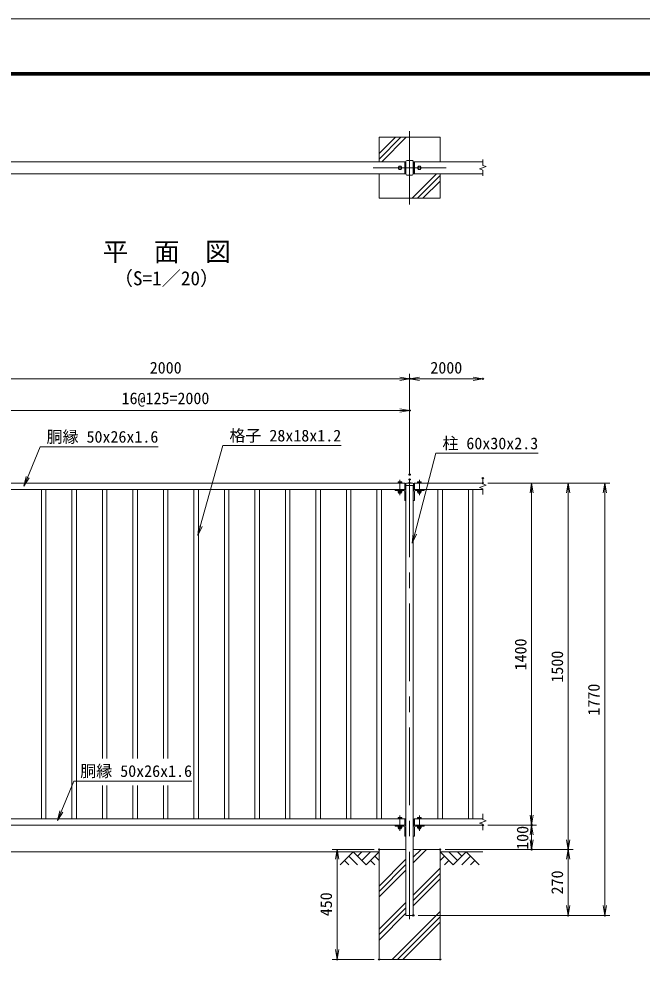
# Model space of a CAD drawing. Units: millimetres, scale not verified. Extents: x -4200 to 4200, y -2970 to 2970.
# Drawn here: x -2747 to -192, y -892 to 2970 of the extents above; entities that cross this region are included whole.
import ezdxf
from ezdxf.enums import TextEntityAlignment as Align

# ---------------------------------------------------------------- set-up
doc = ezdxf.new("R2010")
doc.units = ezdxf.units.MM
doc.header["$LTSCALE"] = 10
doc.header["$PDMODE"] = 32
doc.header["$PDSIZE"] = 5
doc.linetypes.add('USER1', pattern=[50.8, 31.75, -6.35, 6.35, -6.35])
for name, color, linetype, lineweight in [('0-0_D-BGD', 7, 'Continuous', 18), ('0-1_D-STR4', 7, 'Continuous', 18), ('0-2_D-DCR-HCH', 7, 'Continuous', 13), ('0-3_D-BMK', 2, 'USER1', 13), ('0-4_D-STR1', 1, 'Continuous', 18), ('0-5_D-TTL-TXT', 7, 'Continuous', 18), ('0-6_D-STR-DIM', 7, 'Continuous', 13), ('0-7_0', 7, 'Continuous', 18), ('0-9_D-STR3', 3, 'Continuous', 13), ('0-A_D-STR-TXT', 7, 'Continuous', 13), ('0-B_D-TTL', 7, 'Continuous', 18)]:
    doc.layers.add(name, color=color, linetype=linetype, lineweight=lineweight)
doc.layers.add('0-8_Defpoints', color=253, linetype='Continuous')
doc.styles.add('ＭＳ ゴシック', font='')
doc.styles.get('ＭＳ ゴシック').set_extended_font_data('MS Gothic')

# ---------------------------------------------------------------- blocks, each defined once
blk = doc.blocks.new('_Open')
at = {"layer": '0-7_0'}
blk.add_line((-10, 1.667), (0, 0), dxfattribs=at)
blk.add_lwpolyline([(-10, -1.667), (0, 0), (-10, 0)], dxfattribs=at)

msp = doc.modelspace()

# ---------------------------------------------------------------- linework, layer by layer
at = {"layer": '0-0_D-BGD'}
for p, q in [((-1269.71, -440.9), (-3019.71, -440.9)), ((-1019.71, -440.9), (-844.71, -440.9))]:
    msp.add_line(p, q, dxfattribs=at)
at = {"layer": '0-1_D-STR4'}
for p, q in [((-1019.71, 2385.37), (-1019.71, 2485.37)), ((-1269.71, 2335.37), (-1269.71, 2235.37)), ((-1269.71, -430.9), (-1269.71, -880.9)), ((-1159.71, -430.9), (-1269.71, -430.9)), ((-1019.71, -430.9), (-1129.71, -430.9)), ((-1019.71, -430.9), (-1019.71, -880.9)), ((-1019.71, -880.9), (-1269.71, -880.9))]:
    msp.add_line(p, q, dxfattribs=at)
for points in [[(-1019.71, 2485.37), (-1269.71, 2485.37), (-1269.71, 2385.37)], [(-1269.71, 2235.37), (-1019.71, 2235.37), (-1019.71, 2335.37)]]:
    msp.add_lwpolyline(points, dxfattribs=at)
at = {"layer": '0-2_D-DCR-HCH'}
for p, q in [((-1269.71, 2396.34), (-1180.68, 2485.37)), ((-1269.71, 2418.43), (-1202.78, 2485.37)), ((-1258.58, 2385.37), (-1158.58, 2485.37)), ((-1034.71, 2335.37), (-1134.71, 2235.37)), ((-1019.71, 2328.27), (-1112.61, 2235.37)), ((-1019.71, 2306.17), (-1090.52, 2235.37)), ((-1376.13, -440.9), (-1429.35, -494.11)), ((-1393.87, -458.64), (-1358.23, -494.11)), ((-1376.13, -440.9), (-1322.92, -494.11)), ((-1358.4, -458.64), (-1340.66, -440.9)), ((-1340.66, -476.38), (-1305.18, -440.9)), ((-1322.92, -494.11), (-1269.71, -440.9)), ((-1287.45, -458.64), (-1269.71, -476.3)), ((-1129.71, -484.92), (-1075.69, -430.9)), ((-1129.71, -462.82), (-1097.79, -430.9)), ((-966.5, -494.11), (-1019.71, -440.9)), ((-1001.97, -458.64), (-1019.71, -476.3)), ((-948.76, -476.38), (-984.24, -440.9)), ((-913.29, -440.9), (-966.5, -494.11)), ((-930.93, -458.73), (-948.76, -440.9)), ((-895.55, -458.64), (-931.19, -494.11)), ((-913.29, -440.9), (-860.07, -494.11)), ((-1411.61, -476.38), (-1393.79, -494.11)), ((-1305.18, -476.38), (-1287.37, -494.11)), ((-1269.71, -580.73), (-1159.71, -470.73)), ((-1269.71, -602.82), (-1159.71, -492.82)), ((-984.24, -476.38), (-1002.05, -494.11)), ((-877.81, -476.38), (-895.63, -494.11)), ((-1269.71, -624.92), (-1159.71, -514.92)), ((-1129.71, -617.5), (-1019.71, -507.5)), ((-1129.71, -639.6), (-1019.71, -529.6)), ((-1129.71, -661.7), (-1019.71, -551.7)), ((-1269.71, -757.5), (-1159.71, -647.5)), ((-1269.71, -779.6), (-1159.71, -669.6)), ((-1269.71, -801.7), (-1159.71, -691.7)), ((-1216.33, -880.9), (-1019.71, -684.28)), ((-1194.24, -880.9), (-1019.71, -706.38)), ((-1172.14, -880.9), (-1019.71, -728.47))]:
    msp.add_line(p, q, dxfattribs=at)
at = {"layer": '0-3_D-BMK'}
for p, q in [((-1144.71, 2210.37), (-1144.71, 2510.37)), ((-994.71, 2360.37), (-1294.71, 2360.37)), ((-1184.71, 1082.45), (-1184.71, 1019.75)), ((-1144.71, 1084.1), (-1144.71, -715.9)), ((-1104.71, 1082.45), (-1104.71, 1019.75)), ((-1184.71, -291.55), (-1184.71, -354.25)), ((-1104.71, -291.55), (-1104.71, -354.25))]:
    msp.add_line(p, q, dxfattribs=at)
at = {"layer": '0-4_D-STR1'}
for p, q in [((-1164.71, 2385.37), (-3124.71, 2385.37)), ((-1164.71, 2335.37), (-1164.71, 2385.37)), ((-1164.21, 2385.12), (-1164.71, 2385.12)), ((-1162.71, 2383.62), (-1162.71, 2337.12)), ((-1162.71, 2380.79), (-1159.71, 2380.79)), ((-1159.71, 2385.77), (-1159.71, 2334.97)), ((-1155.11, 2390.37), (-1134.31, 2390.37)), ((-1129.71, 2334.97), (-1129.71, 2385.77)), ((-1126.71, 2380.79), (-1129.71, 2380.79)), ((-1126.71, 2383.62), (-1126.71, 2337.12)), ((-1125.21, 2385.12), (-1124.71, 2385.12)), ((-844.71, 2385.37), (-1124.71, 2385.37)), ((-1124.71, 2335.37), (-1124.71, 2385.37)), ((-1164.71, 2335.37), (-3124.71, 2335.37)), ((-1164.21, 2335.62), (-1164.71, 2335.62)), ((-1162.71, 2340.79), (-1159.71, 2340.79)), ((-1155.11, 2330.37), (-1134.31, 2330.37)), ((-1126.71, 2340.79), (-1129.71, 2340.79)), ((-1125.21, 2335.62), (-1124.71, 2335.62)), ((-844.71, 2335.37), (-1124.71, 2335.37)), ((-3124.71, 1069.1), (-1164.71, 1069.1)), ((-3124.71, 1043.1), (-1164.71, 1043.1)), ((-2653.71, 1043.1), (-2653.71, -304.9)), ((-2635.71, 1043.1), (-2635.71, -304.9)), ((-2528.71, 1043.1), (-2528.71, -304.9)), ((-2510.71, 1043.1), (-2510.71, -304.9)), ((-2403.71, 1043.1), (-2403.71, -58.81)), ((-2385.71, 1043.1), (-2385.71, -58.81)), ((-2278.71, 1043.1), (-2278.71, -58.81)), ((-2260.71, 1043.1), (-2260.71, -58.81)), ((-2153.71, 1043.1), (-2153.71, -58.81)), ((-2135.71, 1043.1), (-2135.71, -58.81)), ((-2028.71, 1043.1), (-2028.71, -304.9)), ((-2010.71, 1043.1), (-2010.71, -304.9)), ((-1903.71, 1043.1), (-1903.71, -304.9)), ((-1885.71, 1043.1), (-1885.71, -304.9)), ((-1778.71, 1043.1), (-1778.71, -304.9)), ((-1760.71, 1043.1), (-1760.71, -304.9)), ((-1653.71, 1043.1), (-1653.71, -304.9)), ((-1635.71, 1043.1), (-1635.71, -304.9)), ((-1528.71, 1043.1), (-1528.71, -304.9)), ((-1510.71, 1043.1), (-1510.71, -304.9)), ((-1403.71, 1043.1), (-1403.71, -304.9)), ((-1385.71, 1043.1), (-1385.71, -304.9)), ((-1278.71, 1043.1), (-1278.71, -304.9)), ((-1260.71, 1043.1), (-1260.71, -304.9)), ((-1204.71, 1043.1), (-1204.71, 1038.6)), ((-1204.71, 1043.1), (-1168.71, 1043.1)), ((-1164.71, 1069.1), (-1164.71, 1043.1)), ((-1164.21, 1068.85), (-1164.71, 1068.85)), ((-1164.21, 1043.35), (-1164.71, 1043.35)), ((-1162.71, 1044.85), (-1162.71, 1067.35)), ((-1160.96, 1066.1), (-1160.96, 1059.1)), ((-1160.96, 1059.1), (-1128.46, 1059.1)), ((-1159.71, 1059.1), (-1159.71, -700.9)), ((-1144.71, 1072.1), (-1157.96, 1069.1)), ((-1157.96, 1069.1), (-1131.46, 1069.1)), ((-1144.71, 1072.1), (-1131.46, 1069.1)), ((-1129.71, -700.9), (-1129.71, 1059.1)), ((-1128.46, 1066.1), (-1128.46, 1059.1)), ((-1126.71, 1044.85), (-1126.71, 1067.35)), ((-1125.21, 1068.85), (-1124.71, 1068.85)), ((-1125.21, 1043.35), (-1124.71, 1043.35)), ((-844.71, 1069.1), (-1124.71, 1069.1)), ((-1124.71, 1069.1), (-1124.71, 1043.1)), ((-844.71, 1043.1), (-1124.71, 1043.1)), ((-1084.71, 1043.1), (-1120.71, 1043.1)), ((-1084.71, 1043.1), (-1084.71, 1038.6)), ((-1028.71, 1043.1), (-1028.71, -304.9)), ((-1010.71, 1043.1), (-1010.71, -304.9)), ((-903.71, 1043.1), (-903.71, -304.9)), ((-885.71, 1043.1), (-885.71, -304.9)), ((-1204.71, 1038.6), (-1168.71, 1038.6)), ((-1164.21, 1034.1), (-1164.21, 998.1)), ((-1125.21, 1034.1), (-1125.21, 998.1)), ((-1084.71, 1038.6), (-1120.71, 1038.6)), ((-1164.21, 998.1), (-1159.71, 998.1)), ((-1125.21, 998.1), (-1129.71, 998.1)), ((-2403.71, -168.29), (-2403.71, -304.9)), ((-2385.71, -168.29), (-2385.71, -304.9)), ((-2278.71, -168.29), (-2278.71, -304.9)), ((-2260.71, -168.29), (-2260.71, -304.9)), ((-2153.71, -168.29), (-2153.71, -304.9)), ((-2135.71, -168.29), (-2135.71, -304.9)), ((-3124.71, -304.9), (-1164.71, -304.9)), ((-1164.71, -304.9), (-1164.71, -330.9)), ((-1164.71, -304.9), (-1164.71, -330.9)), ((-1164.21, -305.15), (-1164.71, -305.15)), ((-1162.71, -329.15), (-1162.71, -306.65)), ((-1126.71, -329.15), (-1126.71, -306.65)), ((-1125.21, -305.15), (-1124.71, -305.15)), ((-844.71, -304.9), (-1124.71, -304.9)), ((-1124.71, -304.9), (-1124.71, -330.9)), ((-3124.71, -330.9), (-1164.71, -330.9)), ((-1204.71, -330.9), (-1204.71, -335.4)), ((-1204.71, -330.9), (-1168.71, -330.9)), ((-1204.71, -335.4), (-1168.71, -335.4)), ((-1164.21, -330.65), (-1164.71, -330.65)), ((-1164.21, -339.9), (-1164.21, -375.9)), ((-1125.21, -330.65), (-1124.71, -330.65)), ((-1125.21, -339.9), (-1125.21, -375.9)), ((-844.71, -330.9), (-1124.71, -330.9)), ((-1084.71, -330.9), (-1120.71, -330.9)), ((-1084.71, -335.4), (-1120.71, -335.4)), ((-1084.71, -330.9), (-1084.71, -335.4)), ((-1164.21, -375.9), (-1159.71, -375.9)), ((-1125.21, -375.9), (-1129.71, -375.9)), ((-1159.71, -700.9), (-1129.71, -700.9))]:
    msp.add_line(p, q, dxfattribs=at)
for centre, radius, start, end in [((-1164.21, 2383.62), 1.5, 0, 90), ((-1155.11, 2385.77), 4.6, 90.00002, 179.99999), ((-1134.31, 2385.77), 4.6, 0, 90.00002), ((-1125.21, 2383.62), 1.5, 90.00004, 180.00004), ((-1164.21, 2337.12), 1.5, 270, 0), ((-1155.11, 2334.97), 4.6, 179.99999, 270.00002), ((-1134.31, 2334.97), 4.6, 270.00002, 0), ((-1125.21, 2337.12), 1.5, 180.00004, 270.00004), ((-1168.71, 1034.1), 9, 0, 90), ((-1164.21, 1067.35), 1.5, 0, 90), ((-1164.21, 1044.85), 1.5, 270, 0), ((-1157.96, 1066.1), 3, 90, 180), ((-1131.46, 1066.1), 3, 0, 90), ((-1120.71, 1034.1), 9, 90, 180), ((-1125.21, 1067.35), 1.5, 90, 180), ((-1125.21, 1044.85), 1.5, 180, 270), ((-1168.71, 1034.1), 4.5, 0, 90), ((-1120.71, 1034.1), 4.5, 90, 180), ((-1164.21, -306.65), 1.5, 0, 90), ((-1125.21, -306.65), 1.5, 90, 180), ((-1168.71, -339.9), 9, 0, 90), ((-1168.71, -339.9), 4.5, 0, 90), ((-1164.21, -329.15), 1.5, 270, 0), ((-1120.71, -339.9), 9, 90, 180), ((-1125.21, -329.15), 1.5, 180, 270), ((-1120.71, -339.9), 4.5, 90, 180)]:
    msp.add_arc(centre, radius, start, end, dxfattribs=at)
at = {"layer": '0-6_D-STR-DIM'}
for p, q in [((-857.92, 2355.56), (-831.5, 2365.18)), ((-844.71, 2393.79), (-844.71, 2369.98)), ((-831.5, 2365.18), (-844.71, 2369.98)), ((-844.71, 2350.75), (-857.92, 2355.56)), ((-844.71, 2350.75), (-844.71, 2326.94)), ((-1144.71, 1124.1), (-1144.71, 1516.67)), ((-1144.71, 1124.1), (-1144.71, 1516.67)), ((-3144.71, 1496.67), (-1144.71, 1496.67)), ((-1144.71, 1496.67), (-844.71, 1496.67)), ((-3144.71, 1366.57), (-1144.71, 1366.57)), ((-1144.71, 1104.1), (-1144.71, 1386.57)), ((-844.71, 1089.53), (-844.71, 1065.72)), ((-857.92, 1051.29), (-831.5, 1060.91)), ((-844.71, 1046.48), (-857.92, 1051.29)), ((-831.5, 1060.91), (-844.71, 1065.72)), ((-844.71, 1046.48), (-844.71, 1022.67)), ((-824.71, 1069.1), (-624.71, 1069.1)), ((-824.71, 1069.1), (-474.71, 1069.1)), ((-824.71, 1069.1), (-324.71, 1069.1)), ((-644.71, 1069.1), (-644.71, -330.9)), ((-494.71, 1069.1), (-494.71, -430.9)), ((-344.71, 1069.1), (-344.71, -700.9)), ((-844.71, -284.47), (-844.71, -308.28)), ((-831.5, -313.09), (-844.71, -308.28)), ((-857.92, -322.71), (-831.5, -313.09)), ((-844.71, -327.52), (-857.92, -322.71)), ((-844.71, -327.52), (-844.71, -351.33)), ((-824.71, -330.9), (-624.71, -330.9)), ((-824.71, -330.9), (-624.71, -330.9)), ((-644.71, -330.9), (-644.71, -430.9)), ((-1289.71, -430.9), (-1461.84, -430.9)), ((-1441.84, -430.9), (-1441.84, -880.9)), ((-999.71, -430.9), (-624.71, -430.9)), ((-999.71, -430.9), (-474.71, -430.9)), ((-999.71, -430.9), (-474.71, -430.9)), ((-494.71, -430.9), (-494.71, -700.9)), ((-1109.71, -700.9), (-474.71, -700.9)), ((-1109.71, -700.9), (-324.71, -700.9)), ((-1289.71, -880.9), (-1461.84, -880.9))]:
    msp.add_line(p, q, dxfattribs=at)
at = {"layer": '0-8_Defpoints'}
for p in [(-1144.71, 1496.67), (-844.71, 1496.67), (-1144.71, 1366.57), (-1144.71, 1104.1), (-1144.71, 1084.1), (-844.71, 1090.03), (-844.71, 1069.1), (-844.71, 1069.1), (-844.71, -330.9), (-844.71, -330.9), (-644.71, -330.9), (-1269.71, -430.9), (-1019.71, -430.9), (-644.71, -430.9), (-494.71, -430.9), (-1129.71, -700.9), (-494.71, -700.9), (-344.71, -700.9), (-1441.84, -880.9), (-1269.71, -880.9), (-1019.71, -880.9)]:
    msp.add_point(p, dxfattribs=at)
at = {"layer": '0-9_D-STR3'}
for p, q in [((-1192.21, 2360.37), (-1188.47, 2366.86)), ((-1180.95, 2353.87), (-1177.21, 2360.36)), ((-1108.47, 2353.87), (-1112.21, 2360.36)), ((-1097.21, 2360.37), (-1100.95, 2366.86)), ((-1192.21, 1074.02), (-1191.2, 1074.6)), ((-1192.21, 1069.1), (-1192.21, 1074.02)), ((-1192.21, 1069.1), (-1177.21, 1069.1)), ((-1191.2, 1074.6), (-1178.22, 1074.6)), ((-1188.45, 1069.1), (-1188.45, 1074.02)), ((-1180.97, 1069.1), (-1180.97, 1074.02)), ((-1177.21, 1074.02), (-1178.22, 1074.6)), ((-1177.21, 1069.1), (-1177.21, 1074.02)), ((-1112.21, 1074.02), (-1111.2, 1074.6)), ((-1112.21, 1069.1), (-1112.21, 1074.02)), ((-1097.21, 1069.1), (-1112.21, 1069.1)), ((-1098.22, 1074.6), (-1111.2, 1074.6)), ((-1108.45, 1069.1), (-1108.45, 1074.02)), ((-1100.97, 1069.1), (-1100.97, 1074.02)), ((-1097.21, 1074.02), (-1098.22, 1074.6)), ((-1097.21, 1069.1), (-1097.21, 1074.02)), ((-1192.21, 1038.6), (-1192.21, 1032.68)), ((-1177.21, 1038.6), (-1192.21, 1038.6)), ((-1192.21, 1032.68), (-1191.2, 1032.1)), ((-1178.22, 1032.1), (-1191.2, 1032.1)), ((-1188.45, 1038.6), (-1188.45, 1032.68)), ((-1180.97, 1038.6), (-1180.97, 1032.68)), ((-1177.21, 1032.68), (-1178.22, 1032.1)), ((-1177.21, 1038.6), (-1177.21, 1032.68)), ((-1112.21, 1038.6), (-1112.21, 1032.68)), ((-1112.21, 1038.6), (-1097.21, 1038.6)), ((-1112.21, 1032.68), (-1111.2, 1032.1)), ((-1111.2, 1032.1), (-1098.22, 1032.1)), ((-1108.45, 1038.6), (-1108.45, 1032.68)), ((-1100.97, 1038.6), (-1100.97, 1032.68)), ((-1097.21, 1032.68), (-1098.22, 1032.1)), ((-1097.21, 1038.6), (-1097.21, 1032.68)), ((-1192.21, -299.98), (-1191.2, -299.4)), ((-1192.21, -304.9), (-1192.21, -299.98)), ((-1192.21, -304.9), (-1177.21, -304.9)), ((-1191.2, -299.4), (-1178.22, -299.4)), ((-1188.45, -304.9), (-1188.45, -299.98)), ((-1180.97, -304.9), (-1180.97, -299.98)), ((-1177.21, -299.98), (-1178.22, -299.4)), ((-1177.21, -304.9), (-1177.21, -299.98)), ((-1112.21, -299.98), (-1111.2, -299.4)), ((-1112.21, -304.9), (-1112.21, -299.98)), ((-1097.21, -304.9), (-1112.21, -304.9)), ((-1098.22, -299.4), (-1111.2, -299.4)), ((-1108.45, -304.9), (-1108.45, -299.98)), ((-1100.97, -304.9), (-1100.97, -299.98)), ((-1097.21, -299.98), (-1098.22, -299.4)), ((-1097.21, -304.9), (-1097.21, -299.98)), ((-1192.21, -335.4), (-1192.21, -341.32)), ((-1177.21, -335.4), (-1192.21, -335.4)), ((-1192.21, -341.32), (-1191.2, -341.9)), ((-1178.22, -341.9), (-1191.2, -341.9)), ((-1188.45, -335.4), (-1188.45, -341.32)), ((-1180.97, -335.4), (-1180.97, -341.32)), ((-1177.21, -341.32), (-1178.22, -341.9)), ((-1177.21, -335.4), (-1177.21, -341.32)), ((-1112.21, -335.4), (-1112.21, -341.32)), ((-1112.21, -335.4), (-1097.21, -335.4)), ((-1112.21, -341.32), (-1111.2, -341.9)), ((-1111.2, -341.9), (-1098.22, -341.9)), ((-1108.45, -335.4), (-1108.45, -341.32)), ((-1100.97, -335.4), (-1100.97, -341.32)), ((-1097.21, -341.32), (-1098.22, -341.9)), ((-1097.21, -335.4), (-1097.21, -341.32))]:
    msp.add_line(p, q, dxfattribs=at)
for points in [[(-1192.21, 2360.37), (-1188.46, 2353.87), (-1180.95, 2353.87)], [(-1188.47, 2366.86), (-1180.96, 2366.86), (-1177.21, 2360.36)], [(-1100.95, 2366.86), (-1108.46, 2366.86), (-1112.21, 2360.36)], [(-1097.21, 2360.37), (-1100.96, 2353.87), (-1108.47, 2353.87)]]:
    msp.add_lwpolyline(points, dxfattribs=at)
for centre in [(-1184.71, 2360.37), (-1104.71, 2360.37)]:
    msp.add_circle(centre, 6.49, dxfattribs=at)
for centre, radius, start, end in [((-1191.43, 1066.7), 7.9, 67.81236, 88.31726), ((-1184.71, 1062.27), 12.33, 72.33186, 107.66814), ((-1177.98, 1066.7), 7.9, 91.68274, 112.18764), ((-1111.43, 1066.7), 7.9, 67.81236, 88.31726), ((-1104.71, 1062.27), 12.33, 72.33186, 107.66814), ((-1097.98, 1066.7), 7.9, 91.68274, 112.18764), ((-1191.43, 1039.99), 7.9, 271.68274, 292.18764), ((-1184.71, 1032.61), 6.51, 184.51776, 355.48224), ((-1184.71, 1044.43), 12.33, 252.33186, 287.66814), ((-1177.98, 1039.99), 7.9, 247.81236, 268.31726), ((-1111.43, 1039.99), 7.9, 271.68274, 292.18764), ((-1104.71, 1032.61), 6.51, 184.51776, 355.48224), ((-1104.71, 1044.43), 12.33, 252.33186, 287.66814), ((-1097.98, 1039.99), 7.9, 247.81236, 268.31726), ((-1191.43, -307.3), 7.9, 67.81236, 88.31726), ((-1184.71, -311.73), 12.33, 72.33186, 107.66814), ((-1177.98, -307.3), 7.9, 91.68274, 112.18764), ((-1111.43, -307.3), 7.9, 67.81236, 88.31726), ((-1104.71, -311.73), 12.33, 72.33186, 107.66814), ((-1097.98, -307.3), 7.9, 91.68274, 112.18764), ((-1191.43, -334.01), 7.9, 271.68274, 292.18764), ((-1184.71, -341.39), 6.51, 184.51776, 355.48224), ((-1184.71, -329.57), 12.33, 252.33186, 287.66814), ((-1177.98, -334.01), 7.9, 247.81236, 268.31726), ((-1111.43, -334.01), 7.9, 271.68274, 292.18764), ((-1104.71, -341.39), 6.51, 184.51776, 355.48224), ((-1104.71, -329.57), 12.33, 252.33186, 287.66814), ((-1097.98, -334.01), 7.9, 247.81236, 268.31726)]:
    msp.add_arc(centre, radius, start, end, dxfattribs=at)
at = {"layer": '0-A_D-STR-TXT'}
for points in [[(-2175.1, 1218.11), (-2659.78, 1218.11), (-2725.37, 1058.51)], [(-1425.53, 1223.02), (-1910.21, 1223.02), (-2012.42, 857.01)], [(-617.56, 1191.23), (-1037.25, 1191.22), (-1133.23, 825.22)], [(-2036.95, -150.53), (-2521.64, -150.53), (-2587.22, -310.12)]]:
    msp.add_lwpolyline(points, dxfattribs=at)
at = {"layer": '0-B_D-TTL'}
for points in [[(-4199.84, -2969.82), (4200.16, -2969.82), (4200.16, 2970.18), (-4199.84, 2970.18)], [(-3929.84, 2750.18), (3930.16, 2750.18), (3930.16, -2749.82), (-3929.84, -2749.82)], [(-3927.34, 2747.68), (3927.66, 2747.68), (3927.66, -2747.32), (-3927.34, -2747.32)], [(-3924.84, 2745.18), (3925.16, 2745.18), (3925.16, -2744.82), (-3924.84, -2744.82)], [(-3922.34, 2742.68), (3922.66, 2742.68), (3922.66, -2742.32), (-3922.34, -2742.32)], [(-3919.84, 2740.18), (3920.16, 2740.18), (3920.16, -2739.82), (-3919.84, -2739.82)]]:
    msp.add_lwpolyline(points, close=True, dxfattribs=at)

# ---------------------------------------------------------------- block references
at = {"layer": '0-6_D-STR-DIM', "xscale": 4, "yscale": 4}
for p in [(-1144.71, 1496.67), (-844.71, 1496.67), (-1144.71, 1366.57)]:
    msp.add_blockref('_Open', p, dxfattribs=at)
for p, rotation in [((-1144.71, 1496.67), 180), ((-644.71, 1069.1), 90), ((-494.71, 1069.1), 90), ((-344.71, 1069.1), 90), ((-644.71, -330.9), 270), ((-644.71, -330.9), 90), ((-644.71, -430.9), 270), ((-494.71, -430.9), 270), ((-1441.84, -430.9), 90), ((-494.71, -430.9), 90), ((-494.71, -700.9), 270), ((-344.71, -700.9), 270), ((-1441.84, -880.9), 270)]:
    msp.add_blockref('_Open', p, dxfattribs=dict(at, rotation=rotation))
at = {"layer": '0-A_D-STR-TXT', "xscale": 4, "yscale": 4}
for p, rotation in [((-2726.13, 1056.66), 247.65966), ((-2012.96, 855.08), 254.39815), ((-1133.74, 823.29), 255.30492), ((-2587.98, -311.97), 247.65966)]:
    msp.add_blockref('_Open', p, dxfattribs=dict(at, rotation=rotation))

# ---------------------------------------------------------------- texts
at = {"layer": '0-5_D-TTL-TXT', "style": 'ＭＳ ゴシック'}
for s, height, p in [('平\u3000面\u3000図', 76.98, (-2403.01, 1955.09)), ('（S=1／20）', 57.7, (-2357.53, 1861.9))]:
    msp.add_text(s, height=height, dxfattribs=at).set_placement(p, align=Align.BOTTOM_LEFT)
at = {"layer": '0-6_D-STR-DIM', "style": 'ＭＳ ゴシック'}
for s, p in [('2000', (-2209.98, 1503.42)), ('2000', (-1059.98, 1503.42)), ('16@125=2000', (-2325.42, 1378.01))]:
    msp.add_text(s, height=48.09, dxfattribs=at).set_placement(p, align=Align.BOTTOM_LEFT)
for s, p in [('1400', (-651.46, 302.18)), ('1500', (-501.46, 252.18)), ('1770', (-351.46, 117.18)), ('100', (-643.63, -432.38)), ('270', (-501.46, -614.91)), ('450', (-1448.59, -704.4))]:
    msp.add_text(s, height=48.09, rotation=90, dxfattribs=at).set_placement(p, align=Align.BOTTOM_LEFT)
at = {"layer": '0-A_D-STR-TXT', "style": 'ＭＳ ゴシック'}
for s, p in [('胴縁 50x26x1.6', (-2633.06, 1220.49)), ('格子 28x18x1.2', (-1883.49, 1225.4)), ('柱 60x30x2.3', (-1010.52, 1193.6)), ('胴縁 50x26x1.6', (-2494.91, -148.15))]:
    msp.add_text(s, height=48.09, dxfattribs=at).set_placement(p, align=Align.BOTTOM_LEFT)

doc.saveas('drawing.dxf')
